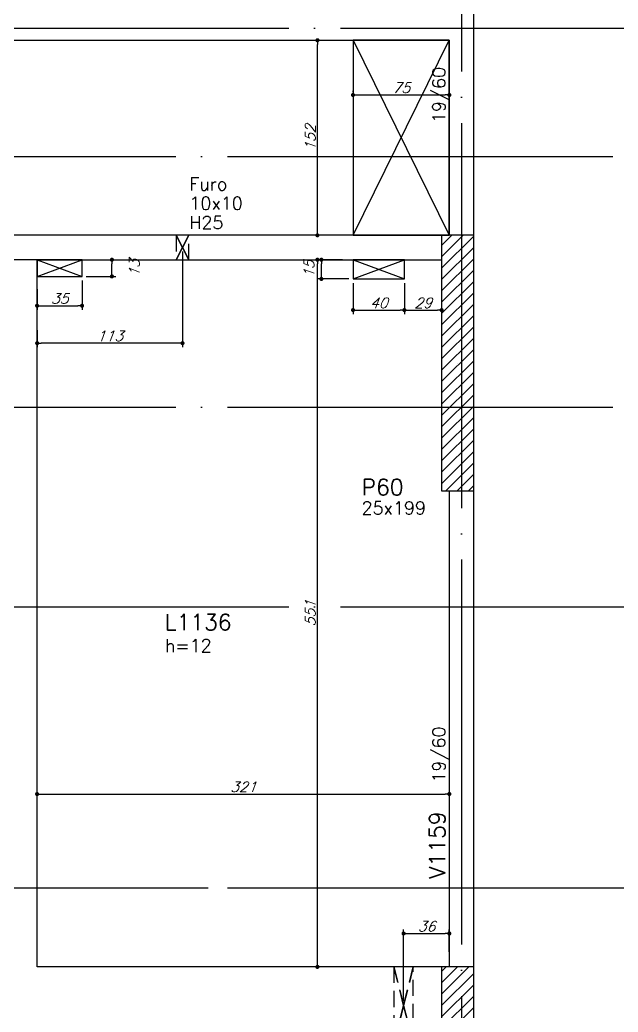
# Model space of a CAD drawing. Extents: x -4723 to 4922, y -2048 to 2452.
# Drawn here: x 2906 to 3372, y -112 to 661 of the extents above; entities that cross this region are included whole.
import ezdxf
from ezdxf.enums import TextEntityAlignment as Align

# ---------------------------------------------------------------- set-up
doc = ezdxf.new("R2010")
doc.units = 0
doc.header["$LTSCALE"] = 50
doc.header["$MEASUREMENT"] = 0
doc.linetypes.add('EIXO', pattern=[6.8, 6, -0.4, 0, -0.4])
doc.linetypes.add('HIDDEN', pattern=[0.375, 0.25, -0.125])
doc.layers.get('0').update_dxf_attribs({"linetype": 'CONTINUOUS'})
doc.layers.get('DEFPOINTS').update_dxf_attribs({"linetype": 'CONTINUOUS'})
for name, color, linetype in [('242', 3, 'CONTINUOUS'), ('F-COTAS', 106, 'CONTINUOUS'), ('F-COTAS-FUROS', 50, 'CONTINUOUS'), ('F-EIXO', 12, 'EIXO'), ('F-FURO-PAREDE', 2, 'HIDDEN'), ('F-FURO-PAREDE-TEXTOS', 2, 'CONTINUOUS'), ('F-LAJES-DIM', 2, 'CONTINUOUS'), ('F-LAJES-NOME', 4, 'CONTINUOUS'), ('F-PILARES-DIM', 172, 'CONTINUOUS'), ('F-PILARES-HACH', 174, 'CONTINUOUS'), ('F-PILARES-NOME', 170, 'CONTINUOUS'), ('F-PILARES-S', 170, 'CONTINUOUS'), ('F-TEXTO', 6, 'CONTINUOUS'), ('F-VIGAS', 3, 'CONTINUOUS'), ('F-VIGAS-DIM', 2, 'CONTINUOUS'), ('F-VIGAS-NOME', 4, 'CONTINUOUS'), ('F-VÃO', 1, 'CONTINUOUS')]:
    doc.layers.add(name, color=color, linetype=linetype)
doc.styles.add('CP-TEXT-INCL', font='simplex.shx', dxfattribs={"oblique": 20})
doc.styles.add('MCP', font='simplex.shx')
doc.styles.add('ROMANS', font='simplex.shx')
doc.dimstyles.new('CP-COTAS-50', dxfattribs={"dimscale": 0.64, "dimtxt": 12.5, "dimasz": 5, "dimexe": 5, "dimexo": 5, "dimgap": 2.5, "dimtad": 1, "dimdec": 1, "dimdsep": 46, "dimtxsty": 'CP-TEXT-INCL', "dimblk1": 'DOT', "dimblk2": 'DOT', "dimsah": 1, "dimcen": 9, "dimclrd": 256, "dimclre": 256, "dimclrt": 256, "dimadec": 0, "dimazin": 0, "dimtfac": 1, "dimtdec": 1, "dimtmove": 2, "dimatfit": 3, "dimldrblk": 'DOT', "dimfxl": 0, "dimtolj": 1, "dimarcsym": 0})

# ---------------------------------------------------------------- blocks, each defined once
blk = doc.blocks.new('_DOT')
at = {"color": 0, "linetype": 'ByBlock'}
blk.add_line((-0.5, 0), (-1, 0), dxfattribs=at)
at = {"color": 0, "linetype": 'ByBlock', "const_width": 0.5}
blk.add_lwpolyline([(-0.25, 0, 1), (0.25, 0, 1)], format="xyb", close=True, dxfattribs=at)
blk = doc.blocks.new('*D72')
at = {"layer": 'DEFPOINTS', "color": 0, "linetype": 'Continuous', "transparency": 16777216}
for p in [(3137.78, 474.5), (3137.78, 474.5), (3137.78, -76.5)]:
    blk.add_point(p, dxfattribs=at)
at = {"layer": 'F-COTAS', "linetype": 'Continuous', "lineweight": -2, "transparency": 16777216}
blk.add_line((3137.78, -73.3), (3137.78, 471.3), dxfattribs=at)
at = {"layer": 'F-COTAS', "linetype": 'Continuous', "lineweight": -2, "transparency": 16777216, "xscale": 3.2, "yscale": 3.2, "zscale": 3.2}
for p, rotation in [((3137.78, 474.5), 90), ((3137.78, -76.5), 270)]:
    blk.add_blockref('_DOT', p, dxfattribs=dict(at, rotation=rotation))
at = {"layer": 'F-COTAS', "linetype": 'Continuous', "transparency": 16777216, "insert": (3132.18, 199), "char_height": 8, "attachment_point": 5, "rotation": 90, "style": 'CP-TEXT-INCL'}
blk.add_mtext('\\A1;551', dxfattribs=at)
blk = doc.blocks.new('*D73')
at = {"layer": 'DEFPOINTS', "color": 0, "linetype": 'Continuous', "transparency": 16777216}
for p in [(3137.78, 645.5), (3137.78, 645.5), (3137.78, 493.5)]:
    blk.add_point(p, dxfattribs=at)
at = {"layer": 'F-COTAS', "linetype": 'Continuous', "lineweight": -2, "transparency": 16777216}
blk.add_line((3137.78, 496.7), (3137.78, 642.3), dxfattribs=at)
at = {"layer": 'F-COTAS', "linetype": 'Continuous', "lineweight": -2, "transparency": 16777216, "xscale": 3.2, "yscale": 3.2, "zscale": 3.2}
for p, rotation in [((3137.78, 645.5), 90), ((3137.78, 493.5), 270)]:
    blk.add_blockref('_DOT', p, dxfattribs=dict(at, rotation=rotation))
at = {"layer": 'F-COTAS', "linetype": 'Continuous', "transparency": 16777216, "insert": (3132.18, 569.5), "char_height": 8, "attachment_point": 5, "rotation": 90, "style": 'CP-TEXT-INCL'}
blk.add_mtext('\\A1;152', dxfattribs=at)
blk = doc.blocks.new('*D125')
at = {"layer": 'DEFPOINTS', "color": 0, "linetype": 'Continuous', "transparency": 16777216}
for p in [(2919.5, 58.19), (3240.5, 58.19), (3240.5, 58.19)]:
    blk.add_point(p, dxfattribs=at)
at = {"layer": 'F-COTAS', "linetype": 'Continuous', "lineweight": -2, "transparency": 16777216}
blk.add_line((2922.7, 58.19), (3237.3, 58.19), dxfattribs=at)
at = {"layer": 'F-COTAS', "linetype": 'Continuous', "lineweight": -2, "transparency": 16777216, "xscale": 3.2, "yscale": 3.2, "zscale": 3.2, "rotation": 180}
blk.add_blockref('_DOT', (2919.5, 58.19), dxfattribs=at)
at = {"layer": 'F-COTAS', "linetype": 'Continuous', "lineweight": -2, "transparency": 16777216, "xscale": 3.2, "yscale": 3.2, "zscale": 3.2}
blk.add_blockref('_DOT', (3240.5, 58.19), dxfattribs=at)
at = {"layer": 'F-COTAS', "linetype": 'Continuous', "transparency": 16777216, "insert": (3080, 63.79), "char_height": 8, "attachment_point": 5, "style": 'CP-TEXT-INCL'}
blk.add_mtext('\\A1;321', dxfattribs=at)
blk = doc.blocks.new('*U152')
at = {"layer": 'F-EIXO'}
blk.add_line((0, 0), (7197, 0), dxfattribs=at)
at = {"layer": 'F-TEXTO', "style": 'ROMANS'}
blk.add_attdef('EIXO', text='', height=17.5, dxfattribs=at).set_placement((-28.2072, 0), align=Align.MIDDLE_CENTER)
blk = doc.blocks.new('*U151')
at = {"layer": 'F-EIXO'}
blk.add_line((0, 0), (7285, 0), dxfattribs=at)
at = {"layer": 'F-TEXTO', "style": 'ROMANS'}
blk.add_attdef('EIXO', text='', height=17.5, dxfattribs=at).set_placement((-28.2072, 0), align=Align.MIDDLE_CENTER)
blk = doc.blocks.new('*U172')
at = {"layer": 'F-EIXO'}
blk.add_line((0, 0), (7285, 0), dxfattribs=at)
at = {"layer": 'F-TEXTO', "style": 'ROMANS'}
blk.add_attdef('EIXO', text='', height=17.5, dxfattribs=at).set_placement((-28.2072, 0), align=Align.MIDDLE_CENTER)
blk = doc.blocks.new('*U174')
at = {"layer": 'F-EIXO'}
blk.add_line((0, 0), (7285, 0), dxfattribs=at)
at = {"layer": 'F-TEXTO', "style": 'ROMANS'}
blk.add_attdef('EIXO', text='', height=17.5, dxfattribs=at).set_placement((-28.2072, 0), align=Align.MIDDLE_CENTER)
blk = doc.blocks.new('*U168')
at = {"layer": 'F-EIXO'}
blk.add_line((0, 0), (7285, 0), dxfattribs=at)
at = {"layer": 'F-TEXTO', "style": 'ROMANS'}
blk.add_attdef('EIXO', text='', height=17.5, dxfattribs=at).set_placement((-28.2072, 0), align=Align.MIDDLE_CENTER)
blk = doc.blocks.new('*U169')
at = {"layer": 'F-EIXO'}
blk.add_line((0, 0), (0, -2755), dxfattribs=at)
at = {"layer": 'F-TEXTO', "style": 'ROMANS'}
blk.add_attdef('EIXO', text='', height=17.5, rotation=360, dxfattribs=at).set_placement((0, 28.2072), align=Align.MIDDLE_CENTER)
blk = doc.blocks.new('*U181')
at = {"layer": 'F-EIXO'}
blk.add_line((0, 0), (7197, 0), dxfattribs=at)
at = {"layer": 'F-TEXTO', "style": 'ROMANS'}
blk.add_attdef('EIXO', text='', height=17.5, dxfattribs=at).set_placement((-28.2072, 0), align=Align.MIDDLE_CENTER)
blk = doc.blocks.new('*D220')
at = {"layer": 'DEFPOINTS', "color": 0, "linetype": 'Continuous', "transparency": 16777216}
for p in [(3259.5, 1504.5), (3512.86, 1504.5), (3262.5, -415.5)]:
    blk.add_point(p, dxfattribs=at)
at = {"layer": 'F-COTAS', "linetype": 'Continuous', "lineweight": -2, "transparency": 16777216}
for p, q in [((3262.7, 1504.5), (3516.06, 1504.5)), ((3512.86, -412.3), (3512.86, 1501.3)), ((3265.7, -415.5), (3516.06, -415.5))]:
    blk.add_line(p, q, dxfattribs=at)
at = {"layer": 'F-COTAS', "linetype": 'Continuous', "lineweight": -2, "transparency": 16777216, "xscale": 3.2, "yscale": 3.2, "zscale": 3.2}
for p, rotation in [((3512.86, 1504.5), 90), ((3512.86, -415.5), 270)]:
    blk.add_blockref('_DOT', p, dxfattribs=dict(at, rotation=rotation))
at = {"layer": 'F-COTAS', "linetype": 'Continuous', "transparency": 16777216, "insert": (3507.26, 544.5), "char_height": 8, "attachment_point": 5, "rotation": 90, "style": 'CP-TEXT-INCL'}
blk.add_mtext('\\A1;1920', dxfattribs=at)
blk = doc.blocks.new('*U391')
at = {"layer": 'F-VÃO'}
for p, q in [((0, 0), (35, 13)), ((0, 13), (35, 0))]:
    blk.add_line(p, q, dxfattribs=at)
at = {"layer": 'F-VÃO', "color": 3}
blk.add_lwpolyline([(0, 0), (35, 0), (35, 13), (0, 13)], close=True, dxfattribs=at)
blk = doc.blocks.new('*U376')
at = {"layer": 'F-VÃO'}
for p, q in [((0, 0), (40, 15)), ((0, 15), (40, 0))]:
    blk.add_line(p, q, dxfattribs=at)
at = {"layer": 'F-VÃO', "color": 3}
blk.add_lwpolyline([(0, 0), (40, 0), (40, 15), (0, 15)], close=True, dxfattribs=at)
blk = doc.blocks.new('*D403')
at = {"layer": 'DEFPOINTS', "color": 0, "linetype": 'Continuous', "transparency": 16777216}
for p in [(2954.5, 461.5), (2919.5, 454.86), (2954.5, 438.66)]:
    blk.add_point(p, dxfattribs=at)
at = {"layer": 'F-COTAS-FUROS', "linetype": 'Continuous', "lineweight": -2, "transparency": 16777216}
for p, q in [((2954.5, 458.3), (2954.5, 435.46)), ((2919.5, 451.66), (2919.5, 435.46)), ((2922.7, 438.66), (2951.3, 438.66))]:
    blk.add_line(p, q, dxfattribs=at)
at = {"layer": 'F-COTAS-FUROS', "linetype": 'Continuous', "lineweight": -2, "transparency": 16777216, "xscale": 3.2, "yscale": 3.2, "zscale": 3.2, "rotation": 180}
blk.add_blockref('_DOT', (2919.5, 438.66), dxfattribs=at)
at = {"layer": 'F-COTAS-FUROS', "linetype": 'Continuous', "lineweight": -2, "transparency": 16777216, "xscale": 3.2, "yscale": 3.2, "zscale": 3.2}
blk.add_blockref('_DOT', (2954.5, 438.66), dxfattribs=at)
at = {"layer": 'F-COTAS-FUROS', "linetype": 'Continuous', "transparency": 16777216, "insert": (2937, 444.26), "char_height": 8, "attachment_point": 5, "style": 'CP-TEXT-INCL'}
blk.add_mtext('\\A1;35', dxfattribs=at)
blk = doc.blocks.new('*D404')
at = {"layer": 'DEFPOINTS', "color": 0, "linetype": 'Continuous', "transparency": 16777216}
for p in [(2964.68, 474.5), (2977.7, 474.5), (2954.5, 461.5)]:
    blk.add_point(p, dxfattribs=at)
at = {"layer": 'F-COTAS-FUROS', "linetype": 'Continuous', "lineweight": -2, "transparency": 16777216}
for p, q in [((2967.88, 474.5), (2980.9, 474.5)), ((2977.7, 464.7), (2977.7, 471.3)), ((2957.7, 461.5), (2980.9, 461.5))]:
    blk.add_line(p, q, dxfattribs=at)
at = {"layer": 'F-COTAS-FUROS', "linetype": 'Continuous', "lineweight": -2, "transparency": 16777216, "xscale": 3.2, "yscale": 3.2, "zscale": 3.2}
for p, rotation in [((2977.7, 474.5), 90), ((2977.7, 461.5), 270)]:
    blk.add_blockref('_DOT', p, dxfattribs=dict(at, rotation=rotation))
at = {"layer": 'F-COTAS-FUROS', "linetype": 'Continuous', "transparency": 16777216, "insert": (2995.3, 468), "char_height": 8, "attachment_point": 5, "rotation": 90, "style": 'CP-TEXT-INCL'}
blk.add_mtext('\\A1;13', dxfattribs=at)
blk = doc.blocks.new('*D405')
at = {"layer": 'DEFPOINTS', "color": 0, "linetype": 'Continuous', "transparency": 16777216}
for p in [(3140.88, 474.5), (3160.59, 474.5), (3165.5, 459.5)]:
    blk.add_point(p, dxfattribs=at)
at = {"layer": 'F-COTAS-FUROS', "linetype": 'Continuous', "lineweight": -2, "transparency": 16777216}
for p, q in [((3157.39, 474.5), (3137.68, 474.5)), ((3140.88, 462.7), (3140.88, 471.3)), ((3162.3, 459.5), (3137.68, 459.5))]:
    blk.add_line(p, q, dxfattribs=at)
at = {"layer": 'F-COTAS-FUROS', "linetype": 'Continuous', "lineweight": -2, "transparency": 16777216, "xscale": 3.2, "yscale": 3.2, "zscale": 3.2}
for p, rotation in [((3140.88, 474.5), 90), ((3140.88, 459.5), 270)]:
    blk.add_blockref('_DOT', p, dxfattribs=dict(at, rotation=rotation))
at = {"layer": 'F-COTAS-FUROS', "linetype": 'Continuous', "transparency": 16777216, "insert": (3131.28, 467), "char_height": 8, "attachment_point": 5, "rotation": 90, "style": 'CP-TEXT-INCL'}
blk.add_mtext('\\A1;15', dxfattribs=at)
blk = doc.blocks.new('*D406')
at = {"layer": 'DEFPOINTS', "color": 0, "linetype": 'Continuous', "transparency": 16777216}
for p in [(3165.5, 459.5), (3205.5, 459.5), (3205.5, 435.26)]:
    blk.add_point(p, dxfattribs=at)
at = {"layer": 'F-COTAS-FUROS', "linetype": 'Continuous', "lineweight": -2, "transparency": 16777216}
for p, q in [((3165.5, 456.3), (3165.5, 432.06)), ((3205.5, 456.3), (3205.5, 432.06)), ((3168.7, 435.26), (3202.3, 435.26))]:
    blk.add_line(p, q, dxfattribs=at)
at = {"layer": 'F-COTAS-FUROS', "linetype": 'Continuous', "lineweight": -2, "transparency": 16777216, "xscale": 3.2, "yscale": 3.2, "zscale": 3.2, "rotation": 180}
blk.add_blockref('_DOT', (3165.5, 435.26), dxfattribs=at)
at = {"layer": 'F-COTAS-FUROS', "linetype": 'Continuous', "lineweight": -2, "transparency": 16777216, "xscale": 3.2, "yscale": 3.2, "zscale": 3.2}
blk.add_blockref('_DOT', (3205.5, 435.26), dxfattribs=at)
at = {"layer": 'F-COTAS-FUROS', "linetype": 'Continuous', "transparency": 16777216, "insert": (3185.5, 440.86), "char_height": 8, "attachment_point": 5, "style": 'CP-TEXT-INCL'}
blk.add_mtext('\\A1;40', dxfattribs=at)
blk = doc.blocks.new('*D407')
at = {"layer": 'DEFPOINTS', "color": 0, "linetype": 'Continuous', "transparency": 16777216}
for p in [(3205.5, 459.5), (3234.5, 459.5), (3234.5, 435.26)]:
    blk.add_point(p, dxfattribs=at)
at = {"layer": 'F-COTAS-FUROS', "linetype": 'Continuous', "lineweight": -2, "transparency": 16777216}
for p, q in [((3205.5, 456.3), (3205.5, 432.06)), ((3234.5, 456.3), (3234.5, 432.06)), ((3208.7, 435.26), (3231.3, 435.26))]:
    blk.add_line(p, q, dxfattribs=at)
at = {"layer": 'F-COTAS-FUROS', "linetype": 'Continuous', "lineweight": -2, "transparency": 16777216, "xscale": 3.2, "yscale": 3.2, "zscale": 3.2, "rotation": 180}
blk.add_blockref('_DOT', (3205.5, 435.26), dxfattribs=at)
at = {"layer": 'F-COTAS-FUROS', "linetype": 'Continuous', "lineweight": -2, "transparency": 16777216, "xscale": 3.2, "yscale": 3.2, "zscale": 3.2}
blk.add_blockref('_DOT', (3234.5, 435.26), dxfattribs=at)
at = {"layer": 'F-COTAS-FUROS', "linetype": 'Continuous', "transparency": 16777216, "insert": (3220, 440.86), "char_height": 8, "attachment_point": 5, "style": 'CP-TEXT-INCL'}
blk.add_mtext('\\A1;29', dxfattribs=at)
blk = doc.blocks.new('*D527')
at = {"layer": 'DEFPOINTS', "color": 0, "linetype": 'Continuous', "transparency": 16777216}
for p in [(3240.5, -50.47), (3240.5, -67.92), (3204.9, -106.5)]:
    blk.add_point(p, dxfattribs=at)
at = {"layer": 'F-COTAS-FUROS', "linetype": 'Continuous', "lineweight": -2, "transparency": 16777216}
for p, q in [((3204.9, -103.3), (3204.9, -47.27)), ((3208.1, -50.47), (3237.3, -50.47)), ((3240.5, -64.72), (3240.5, -47.27))]:
    blk.add_line(p, q, dxfattribs=at)
at = {"layer": 'F-COTAS-FUROS', "linetype": 'Continuous', "lineweight": -2, "transparency": 16777216, "xscale": 3.2, "yscale": 3.2, "zscale": 3.2, "rotation": 180}
blk.add_blockref('_DOT', (3204.9, -50.47), dxfattribs=at)
at = {"layer": 'F-COTAS-FUROS', "linetype": 'Continuous', "lineweight": -2, "transparency": 16777216, "xscale": 3.2, "yscale": 3.2, "zscale": 3.2}
blk.add_blockref('_DOT', (3240.5, -50.47), dxfattribs=at)
at = {"layer": 'F-COTAS-FUROS', "linetype": 'Continuous', "transparency": 16777216, "insert": (3222.7, -44.87), "char_height": 8, "attachment_point": 5, "style": 'CP-TEXT-INCL'}
blk.add_mtext('\\A1;36', dxfattribs=at)
blk = doc.blocks.new('*D577')
at = {"layer": 'DEFPOINTS', "color": 0, "linetype": 'Continuous', "transparency": 16777216}
for p in [(3032.73, 484), (2919.5, 422.82), (2919.5, 409.52)]:
    blk.add_point(p, dxfattribs=at)
at = {"layer": 'F-COTAS-FUROS', "linetype": 'Continuous', "lineweight": -2, "transparency": 16777216}
for p, q in [((3032.73, 480.8), (3032.73, 406.32)), ((2919.5, 419.62), (2919.5, 406.32)), ((3029.53, 409.52), (2922.7, 409.52))]:
    blk.add_line(p, q, dxfattribs=at)
at = {"layer": 'F-COTAS-FUROS', "linetype": 'Continuous', "lineweight": -2, "transparency": 16777216, "xscale": 3.2, "yscale": 3.2, "zscale": 3.2, "rotation": 180}
blk.add_blockref('_DOT', (2919.5, 409.52), dxfattribs=at)
at = {"layer": 'F-COTAS-FUROS', "linetype": 'Continuous', "lineweight": -2, "transparency": 16777216, "xscale": 3.2, "yscale": 3.2, "zscale": 3.2}
blk.add_blockref('_DOT', (3032.73, 409.52), dxfattribs=at)
at = {"layer": 'F-COTAS-FUROS', "linetype": 'Continuous', "transparency": 16777216, "insert": (2976.11, 415.12), "char_height": 8, "attachment_point": 5, "style": 'CP-TEXT-INCL'}
blk.add_mtext('\\A1;113', dxfattribs=at)
blk = doc.blocks.new('*U578')
at = {"layer": 'F-VÃO'}
for p, q in [((0, 0), (75, 152)), ((0, 152), (75, 0))]:
    blk.add_line(p, q, dxfattribs=at)
at = {"layer": 'F-VÃO', "color": 3}
blk.add_lwpolyline([(0, 0), (75, 0), (75, 152), (0, 152)], close=True, dxfattribs=at)
blk = doc.blocks.new('*D581')
at = {"layer": 'DEFPOINTS', "color": 0, "linetype": 'Continuous', "transparency": 16777216}
for p in [(3165.5, 601.96), (3240.5, 602.86), (3240.5, 601.96)]:
    blk.add_point(p, dxfattribs=at)
at = {"layer": 'F-COTAS-FUROS', "linetype": 'Continuous', "lineweight": -2, "transparency": 16777216}
for p, q in [((3165.5, 605.16), (3165.5, 606.06)), ((3240.5, 605.16), (3240.5, 606.06)), ((3168.7, 602.86), (3237.3, 602.86))]:
    blk.add_line(p, q, dxfattribs=at)
at = {"layer": 'F-COTAS-FUROS', "linetype": 'Continuous', "lineweight": -2, "transparency": 16777216, "xscale": 3.2, "yscale": 3.2, "zscale": 3.2, "rotation": 180}
blk.add_blockref('_DOT', (3165.5, 602.86), dxfattribs=at)
at = {"layer": 'F-COTAS-FUROS', "linetype": 'Continuous', "lineweight": -2, "transparency": 16777216, "xscale": 3.2, "yscale": 3.2, "zscale": 3.2}
blk.add_blockref('_DOT', (3240.5, 602.86), dxfattribs=at)
at = {"layer": 'F-COTAS-FUROS', "linetype": 'Continuous', "transparency": 16777216, "insert": (3203, 608.46), "char_height": 8, "attachment_point": 5, "style": 'CP-TEXT-INCL'}
blk.add_mtext('\\A1;75', dxfattribs=at)

msp = doc.modelspace()

# ---------------------------------------------------------------- hatches: boundary and pattern name
at = {"layer": 'F-PILARES-HACH', "linetype": 'Continuous'}
h = msp.add_hatch(dxfattribs=at)
h.set_pattern_fill('ANSI31', color=256, scale=50, style=0)
h.paths.add_polyline_path([(3234.5, 294.5), (3259.5, 294.5), (3259.5, 493.5), (3234.5, 493.5)], flags=16)
h = msp.add_hatch(dxfattribs=at)
h.set_pattern_fill('ANSI31', color=256, scale=50, style=0)
h.paths.add_polyline_path([(3234.5, -275.5), (3259.5, -275.5), (3259.5, -76.5), (3234.5, -76.5)], flags=16)

# ---------------------------------------------------------------- linework, layer by layer
at = {"layer": '242', "linetype": 'Continuous'}
msp.add_line((3247, 394), (3247, 394), dxfattribs=at)
at = {"layer": 'F-EIXO'}
msp.add_line((-3709.089, -15), (3550.572, -15), dxfattribs=at)
at = {"layer": 'F-FURO-PAREDE'}
for points in [[(3032.727, 484), (3027.727, 474.5), (3037.727, 474.5), (3032.727, 484), (3037.727, 474.5), (3037.727, 493.5), (3032.727, 484), (3037.727, 493.5), (3027.727, 493.5), (3032.727, 484), (3027.727, 493.5), (3027.727, 474.5), (3032.727, 484)], [(3204.9, -106.5), (3197.4, -136.5), (3212.4, -136.5), (3204.9, -106.5), (3212.4, -136.5), (3212.4, -76.5), (3204.9, -106.5), (3212.4, -76.5), (3197.4, -76.5), (3204.9, -106.5), (3197.4, -76.5), (3197.4, -136.5), (3204.9, -106.5)]]:
    msp.add_lwpolyline(points, dxfattribs=at)
at = {"layer": 'F-PILARES-S', "linetype": 'Continuous'}
for points in [[(3234.5, 294.5), (3259.5, 294.5), (3259.5, 493.5), (3234.5, 493.5), (3234.5, 294.5)], [(3234.5, -275.5), (3259.5, -275.5), (3259.5, -76.5), (3234.5, -76.5), (3234.5, -275.5)]]:
    msp.add_lwpolyline(points, dxfattribs=at)
at = {"layer": 'F-VIGAS'}
for points in [[(3259.5, 655), (3259.5, 769)], [(3259.5, 493.5), (3259.5, 655)], [(2582.5, 645.5), (3240.5, 645.5)], [(3240.5, 645.5), (3240.5, 493.5)], [(2910, 493.5), (2570, 493.5)], [(3234.5, 493.5), (2910, 493.5)], [(2919.5, 474.5), (2900.5, 474.5)], [(2919.5, -76.5), (2919.5, 474.5)], [(2919.5, 474.5), (3234.5, 474.5)], [(3240.5, 294.5), (3240.5, -76.5)], [(3259.5, -76.5), (3259.5, 294.5)], [(3234.5, -76.5), (2919.5, -76.5)]]:
    msp.add_lwpolyline(points, dxfattribs=at)

# ---------------------------------------------------------------- block references
at = {"layer": 'F-EIXO', "linetype": 'Continuous'}
for name, p in [('*U169', (3250, 1941.357)), ('*U152', (-3646.32, 655)), ('*U151', (-3734.274, 555)), ('*U174', (-3734.274, 359.5)), ('*U181', (-3646.32, 204)), ('*U172', (-3734.274, -15)), ('*U168', (-3734.274, -15))]:
    msp.add_blockref(name, p, dxfattribs=at)
at = {"layer": 'F-VÃO', "linetype": 'Continuous'}
for name, p in [('*U578', (3165.5, 493.5)), ('*U391', (2919.5, 461.5)), ('*U376', (3165.5, 459.5))]:
    msp.add_blockref(name, p, dxfattribs=at)

# ---------------------------------------------------------------- texts
at = {"layer": 'F-FURO-PAREDE-TEXTOS', "linetype": 'Continuous', "style": 'MCP'}
for s, p in [('Furo', (3038.039, 528.519)), ('10x10', (3038.039, 513.519)), ('H25', (3038.039, 498.519))]:
    msp.add_text(s, height=10, dxfattribs=at).set_placement(p)
at = {"layer": 'F-LAJES-DIM', "linetype": 'Continuous', "style": 'MCP'}
msp.add_text('h=12', height=10, dxfattribs=at).set_placement((3019.002, 168.856))
at = {"layer": 'F-LAJES-NOME', "linetype": 'Continuous', "style": 'MCP'}
msp.add_text('L1136', height=12.5, dxfattribs=at).set_placement((3019.002, 185.856))
at = {"layer": 'F-PILARES-DIM', "linetype": 'Continuous', "style": 'MCP'}
msp.add_text('25x199', height=10, dxfattribs=at).set_placement((3172.187, 276.104))
at = {"layer": 'F-PILARES-NOME', "linetype": 'Continuous', "style": 'MCP'}
msp.add_text('P60', height=12.5, dxfattribs=at).set_placement((3172.187, 291.104))
at = {"layer": 'F-VIGAS-DIM', "linetype": 'Continuous', "style": 'MCP'}
for p in [(3237.375, 581), (3237.375, 67.105)]:
    msp.add_text('19/60', height=10, rotation=90, dxfattribs=at).set_placement(p)
at = {"layer": 'F-VIGAS-NOME', "linetype": 'Continuous', "style": 'MCP'}
msp.add_text('V1159', height=12.5, rotation=90, dxfattribs=at).set_placement((3237.375, -7.895))

# ---------------------------------------------------------------- dimensions: what is measured, and where the dimension line sits
at = {"layer": 'F-COTAS', "linetype": 'Continuous'}
for base, p1, p2, angle, picture, middle in [((3512.855, 1504.5), (3262.5, -415.5), (3259.5, 1504.5), 90, '*D220', (3507.255, 544.5)), ((3137.783, 645.5), (3137.783, 493.5), (3137.783, 645.5), 270, '*D73', (3132.183, 569.5)), ((3137.783, 474.5), (3137.783, -76.5), (3137.783, 474.5), 270, '*D72', (3132.183, 199)), ((3240.5, 58.186), (2919.5, 58.186), (3240.5, 58.186), 180, '*D125', (3080, 63.786))]:
    dim = msp.add_linear_dim(base=base, p1=p1, p2=p2, angle=angle, dimstyle='CP-COTAS-50', dxfattribs=at)
    dim.commit()
    dim.dimension.update_dxf_attribs({"geometry": picture, "text_midpoint": middle})
at = {"layer": 'F-COTAS-FUROS', "linetype": 'Continuous'}
for base, p1, p2, picture, middle in [((3240.5, 602.856), (3165.5, 601.958), (3240.5, 601.958), '*D581', (3203, 608.456)), ((2919.5, 409.523), (3032.727, 484), (2919.5, 422.819), '*D577', (2976.114, 415.123)), ((2954.5, 438.658), (2919.5, 454.859), (2954.5, 461.5), '*D403', (2937, 444.258)), ((3205.5, 435.257), (3165.5, 459.5), (3205.5, 459.5), '*D406', (3185.5, 440.857)), ((3234.5, 435.257), (3205.5, 459.5), (3234.5, 459.5), '*D407', (3220, 440.857)), ((3240.5, -50.473), (3204.9, -106.5), (3240.5, -67.922), '*D527', (3222.7, -44.873))]:
    dim = msp.add_linear_dim(base=base, p1=p1, p2=p2, dimstyle='CP-COTAS-50', override={"dimdec": 0, "dimfxl": 7.5}, dxfattribs=at)
    dim.commit()
    dim.dimension.update_dxf_attribs({"geometry": picture, "text_midpoint": middle})
for base, p1, p2, picture, middle in [((2977.702, 474.5), (2954.5, 461.5), (2964.681, 474.5), '*D404', (2995.302, 468)), ((3140.876, 474.5), (3165.5, 459.5), (3160.591, 474.5), '*D405', (3131.276, 467))]:
    dim = msp.add_linear_dim(base=base, p1=p1, p2=p2, angle=90, dimstyle='CP-COTAS-50', override={"dimdec": 0, "dimfxl": 7.5}, dxfattribs=at)
    dim.commit()
    dim.dimension.update_dxf_attribs({"geometry": picture, "text_midpoint": middle})

doc.saveas('drawing.dxf')
